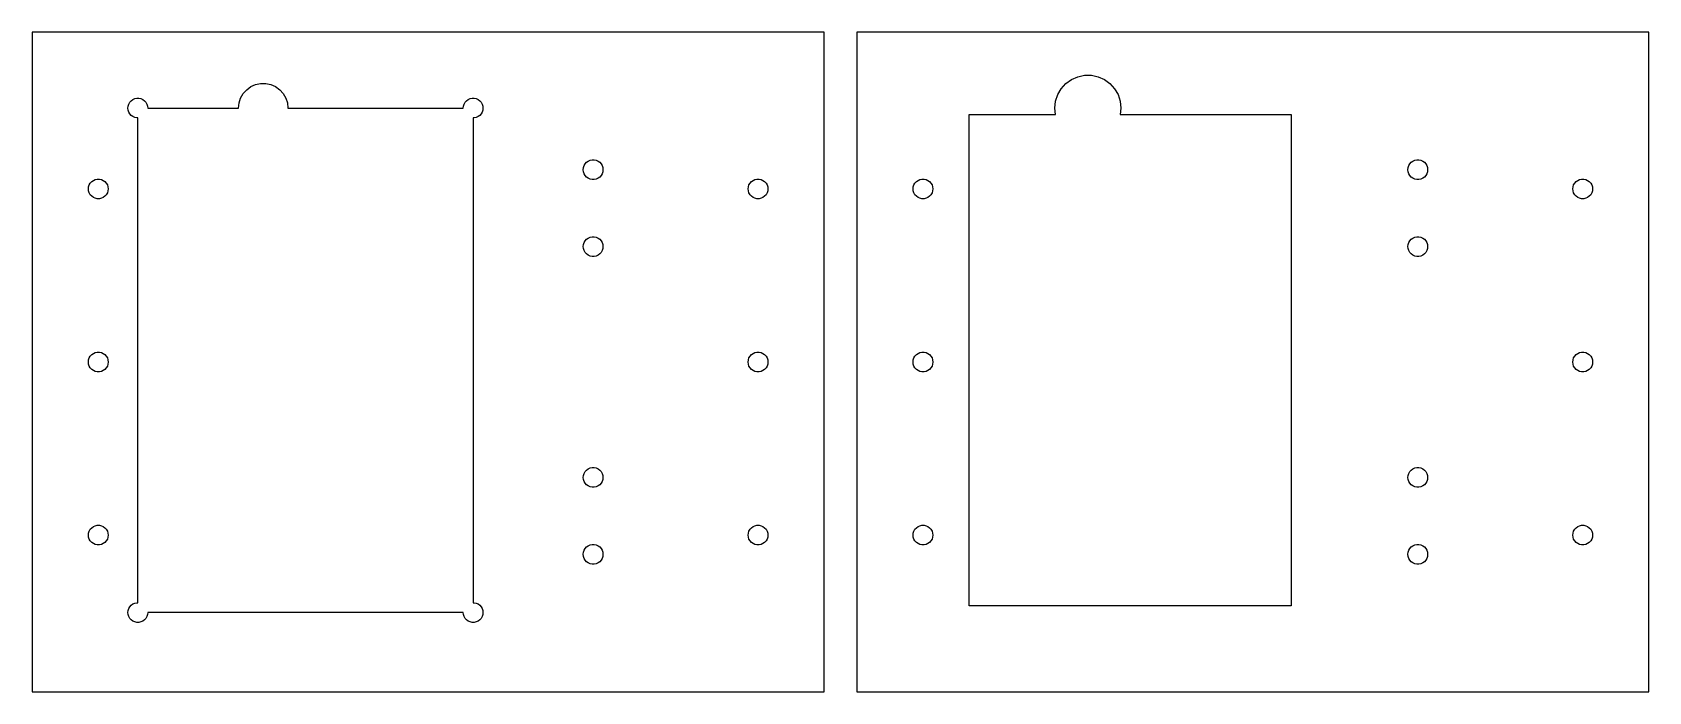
# Model space of a CAD drawing. Header units: metres. Extents: x 0 to 490, y 0 to 200.
import ezdxf

# ---------------------------------------------------------------- set-up
doc = ezdxf.new("R2010")
doc.units = ezdxf.units.M

msp = doc.modelspace()

# ---------------------------------------------------------------- linework, layer by layer
for p, q in [((240, 200), (0, 200)), ((0, 200), (0, 0)), ((240, 0), (240, 200)), ((490, 200), (250, 200)), ((250, 200), (250, 0)), ((490, 0), (490, 200)), ((315, 185.68), (316.91, 186.531)), ((316.91, 186.531), (318.955, 186.965)), ((318.955, 186.965), (321.045, 186.965)), ((321.045, 186.965), (323.09, 186.531)), ((323.09, 186.531), (325, 185.68)), ((63.1484, 180.071), (63.9324, 181.428)), ((63.9324, 181.428), (64.9815, 182.594)), ((64.9815, 182.594), (66.25, 183.515)), ((66.25, 183.515), (67.6824, 184.153)), ((67.6824, 184.153), (69.216, 184.479)), ((69.216, 184.479), (70.784, 184.479)), ((70.784, 184.479), (72.3176, 184.153)), ((72.3176, 184.153), (73.75, 183.515)), ((73.75, 183.515), (75.0185, 182.594)), ((75.0185, 182.594), (76.0676, 181.428)), ((76.0676, 181.428), (76.8516, 180.071)), ((310.865, 181.087), (311.91, 182.898)), ((311.91, 182.898), (313.309, 184.451)), ((313.309, 184.451), (315, 185.68)), ((325, 185.68), (326.691, 184.451)), ((326.691, 184.451), (328.09, 182.898)), ((328.09, 182.898), (329.135, 181.087)), ((29, 177.02), (29.0656, 177.644)), ((29.0656, 176.396), (29, 177.02)), ((29.0656, 177.644), (29.2594, 178.24)), ((29.2594, 178.24), (29.573, 178.783)), ((29.573, 178.783), (29.9926, 179.249)), ((29.9926, 179.249), (30.5, 179.618)), ((30.5, 179.618), (31.073, 179.873)), ((31.073, 179.873), (31.6864, 180.004)), ((31.6864, 180.004), (32.3136, 180.004)), ((32.3136, 180.004), (32.927, 179.873)), ((32.927, 179.873), (33.5, 179.618)), ((33.5, 179.618), (34.0074, 179.249)), ((34.0074, 179.249), (34.427, 178.783)), ((34.427, 178.783), (34.7406, 178.24)), ((34.7406, 178.24), (34.9344, 177.644)), ((34.9344, 177.644), (35, 177.02)), ((35, 177.02), (62.5, 177.02)), ((62.5, 177.02), (62.6639, 178.579)), ((62.6639, 178.579), (63.1484, 180.071)), ((76.8516, 180.071), (77.3361, 178.579)), ((77.3361, 178.579), (77.5, 177.02)), ((77.5, 177.02), (130.61, 177.02)), ((130.61, 177.02), (130.676, 177.644)), ((130.676, 177.644), (130.869, 178.24)), ((130.869, 178.24), (131.183, 178.783)), ((131.183, 178.783), (131.603, 179.249)), ((131.603, 179.249), (132.11, 179.618)), ((132.11, 179.618), (132.683, 179.873)), ((132.683, 179.873), (133.296, 180.004)), ((133.296, 180.004), (133.924, 180.004)), ((133.924, 180.004), (134.537, 179.873)), ((134.537, 179.873), (135.11, 179.618)), ((135.11, 179.618), (135.617, 179.249)), ((135.617, 179.249), (136.037, 178.783)), ((136.037, 178.783), (136.351, 178.24)), ((136.351, 178.24), (136.544, 177.644)), ((136.544, 177.644), (136.61, 177.02)), ((136.61, 177.02), (136.544, 176.396)), ((310, 177.02), (310.219, 179.099)), ((310.21, 175.02), (310, 177.02)), ((310.219, 179.099), (310.865, 181.087)), ((329.135, 181.087), (329.781, 179.099)), ((329.781, 179.099), (330, 177.02)), ((330, 177.02), (329.79, 175.02)), ((29.2594, 175.8), (29.0656, 176.396)), ((29.573, 175.257), (29.2594, 175.8)), ((29.9926, 174.791), (29.573, 175.257)), ((30.5, 174.422), (29.9926, 174.791)), ((31.073, 174.167), (30.5, 174.422)), ((31.6864, 174.036), (31.073, 174.167)), ((32, 174.036), (31.6864, 174.036)), ((32, 26.9836), (32, 174.036)), ((133.924, 174.036), (133.61, 174.036)), ((133.61, 174.036), (133.61, 26.9836)), ((134.537, 174.167), (133.924, 174.036)), ((135.11, 174.422), (134.537, 174.167)), ((135.617, 174.791), (135.11, 174.422)), ((136.037, 175.257), (135.617, 174.791)), ((136.351, 175.8), (136.037, 175.257)), ((136.544, 176.396), (136.351, 175.8)), ((284, 26), (284, 175.02)), ((284, 175.02), (310.21, 175.02)), ((329.79, 175.02), (381.61, 175.02)), ((381.61, 175.02), (381.61, 26)), ((167, 158.333), (167.066, 158.957)), ((167.066, 157.71), (167, 158.333)), ((167.066, 158.957), (167.259, 159.554)), ((167.259, 157.113), (167.066, 157.71)), ((167.259, 159.554), (167.573, 160.097)), ((167.573, 156.57), (167.259, 157.113)), ((167.573, 160.097), (167.993, 160.563)), ((167.993, 160.563), (168.5, 160.931)), ((168.5, 160.931), (169.073, 161.186)), ((169.073, 161.186), (169.686, 161.317)), ((169.686, 161.317), (170.314, 161.317)), ((170.314, 161.317), (170.927, 161.186)), ((170.927, 161.186), (171.5, 160.931)), ((171.5, 160.931), (172.007, 160.563)), ((172.007, 160.563), (172.427, 160.097)), ((172.427, 160.097), (172.741, 159.554)), ((172.741, 157.113), (172.427, 156.57)), ((172.741, 159.554), (172.934, 158.957)), ((172.934, 157.71), (172.741, 157.113)), ((172.934, 158.957), (173, 158.333)), ((173, 158.333), (172.934, 157.71)), ((417, 158.333), (417.066, 158.957)), ((417.066, 157.71), (417, 158.333)), ((417.066, 158.957), (417.259, 159.554)), ((417.259, 157.113), (417.066, 157.71)), ((417.259, 159.554), (417.573, 160.097)), ((417.573, 156.57), (417.259, 157.113)), ((417.573, 160.097), (417.993, 160.563)), ((417.993, 160.563), (418.5, 160.931)), ((418.5, 160.931), (419.073, 161.186)), ((419.073, 161.186), (419.686, 161.317)), ((419.686, 161.317), (420.314, 161.317)), ((420.314, 161.317), (420.927, 161.186)), ((420.927, 161.186), (421.5, 160.931)), ((421.5, 160.931), (422.007, 160.563)), ((422.007, 160.563), (422.427, 160.097)), ((422.427, 160.097), (422.741, 159.554)), ((422.741, 157.113), (422.427, 156.57)), ((422.741, 159.554), (422.934, 158.957)), ((422.934, 157.71), (422.741, 157.113)), ((422.934, 158.957), (423, 158.333)), ((423, 158.333), (422.934, 157.71)), ((17, 152.5), (17.0656, 153.124)), ((17.0656, 151.876), (17, 152.5)), ((17.0656, 153.124), (17.2594, 153.72)), ((17.2594, 153.72), (17.5729, 154.263)), ((17.5729, 154.263), (17.9926, 154.729)), ((17.9926, 154.729), (18.5, 155.098)), ((18.5, 155.098), (19.0729, 155.353)), ((19.0729, 155.353), (19.6864, 155.484)), ((19.6864, 155.484), (20.3136, 155.484)), ((20.3136, 155.484), (20.927, 155.353)), ((20.927, 155.353), (21.5, 155.098)), ((21.5, 155.098), (22.0074, 154.729)), ((22.0074, 154.729), (22.427, 154.263)), ((22.427, 154.263), (22.7406, 153.72)), ((22.7406, 153.72), (22.9344, 153.124)), ((22.9344, 153.124), (23, 152.5)), ((23, 152.5), (22.9344, 151.876)), ((167.993, 156.104), (167.573, 156.57)), ((168.5, 155.735), (167.993, 156.104)), ((169.073, 155.48), (168.5, 155.735)), ((169.686, 155.35), (169.073, 155.48)), ((170.314, 155.35), (169.686, 155.35)), ((170.927, 155.48), (170.314, 155.35)), ((171.5, 155.735), (170.927, 155.48)), ((172.007, 156.104), (171.5, 155.735)), ((172.427, 156.57), (172.007, 156.104)), ((217, 152.5), (217.066, 153.124)), ((217.066, 151.876), (217, 152.5)), ((217.066, 153.124), (217.259, 153.72)), ((217.259, 153.72), (217.573, 154.263)), ((217.573, 154.263), (217.993, 154.729)), ((217.993, 154.729), (218.5, 155.098)), ((218.5, 155.098), (219.073, 155.353)), ((219.073, 155.353), (219.686, 155.484)), ((219.686, 155.484), (220.314, 155.484)), ((220.314, 155.484), (220.927, 155.353)), ((220.927, 155.353), (221.5, 155.098)), ((221.5, 155.098), (222.007, 154.729)), ((222.007, 154.729), (222.427, 154.263)), ((222.427, 154.263), (222.741, 153.72)), ((222.741, 153.72), (222.934, 153.124)), ((222.934, 153.124), (223, 152.5)), ((223, 152.5), (222.934, 151.876)), ((267, 152.5), (267.066, 153.124)), ((267.066, 151.876), (267, 152.5)), ((267.066, 153.124), (267.259, 153.72)), ((267.259, 153.72), (267.573, 154.263)), ((267.573, 154.263), (267.993, 154.729)), ((267.993, 154.729), (268.5, 155.098)), ((268.5, 155.098), (269.073, 155.353)), ((269.073, 155.353), (269.686, 155.484)), ((269.686, 155.484), (270.314, 155.484)), ((270.314, 155.484), (270.927, 155.353)), ((270.927, 155.353), (271.5, 155.098)), ((271.5, 155.098), (272.007, 154.729)), ((272.007, 154.729), (272.427, 154.263)), ((272.427, 154.263), (272.741, 153.72)), ((272.741, 153.72), (272.934, 153.124)), ((272.934, 153.124), (273, 152.5)), ((273, 152.5), (272.934, 151.876)), ((417.993, 156.104), (417.573, 156.57)), ((418.5, 155.735), (417.993, 156.104)), ((419.073, 155.48), (418.5, 155.735)), ((419.686, 155.35), (419.073, 155.48)), ((420.314, 155.35), (419.686, 155.35)), ((420.927, 155.48), (420.314, 155.35)), ((421.5, 155.735), (420.927, 155.48)), ((422.007, 156.104), (421.5, 155.735)), ((422.427, 156.57), (422.007, 156.104)), ((467, 152.5), (467.066, 153.124)), ((467.066, 151.876), (467, 152.5)), ((467.066, 153.124), (467.259, 153.72)), ((467.259, 153.72), (467.573, 154.263)), ((467.573, 154.263), (467.993, 154.729)), ((467.993, 154.729), (468.5, 155.098)), ((468.5, 155.098), (469.073, 155.353)), ((469.073, 155.353), (469.686, 155.484)), ((469.686, 155.484), (470.314, 155.484)), ((470.314, 155.484), (470.927, 155.353)), ((470.927, 155.353), (471.5, 155.098)), ((471.5, 155.098), (472.007, 154.729)), ((472.007, 154.729), (472.427, 154.263)), ((472.427, 154.263), (472.741, 153.72)), ((472.741, 153.72), (472.934, 153.124)), ((472.934, 153.124), (473, 152.5)), ((473, 152.5), (472.934, 151.876)), ((17.2594, 151.28), (17.0656, 151.876)), ((17.5729, 150.737), (17.2594, 151.28)), ((17.9926, 150.271), (17.5729, 150.737)), ((18.5, 149.902), (17.9926, 150.271)), ((19.0729, 149.647), (18.5, 149.902)), ((19.6864, 149.516), (19.0729, 149.647)), ((20.3136, 149.516), (19.6864, 149.516)), ((20.927, 149.647), (20.3136, 149.516)), ((21.5, 149.902), (20.927, 149.647)), ((22.0074, 150.271), (21.5, 149.902)), ((22.427, 150.737), (22.0074, 150.271)), ((22.7406, 151.28), (22.427, 150.737)), ((22.9344, 151.876), (22.7406, 151.28)), ((217.259, 151.28), (217.066, 151.876)), ((217.573, 150.737), (217.259, 151.28)), ((217.993, 150.271), (217.573, 150.737)), ((218.5, 149.902), (217.993, 150.271)), ((219.073, 149.647), (218.5, 149.902)), ((219.686, 149.516), (219.073, 149.647)), ((220.314, 149.516), (219.686, 149.516)), ((220.927, 149.647), (220.314, 149.516)), ((221.5, 149.902), (220.927, 149.647)), ((222.007, 150.271), (221.5, 149.902)), ((222.427, 150.737), (222.007, 150.271)), ((222.741, 151.28), (222.427, 150.737)), ((222.934, 151.876), (222.741, 151.28)), ((267.259, 151.28), (267.066, 151.876)), ((267.573, 150.737), (267.259, 151.28)), ((267.993, 150.271), (267.573, 150.737)), ((268.5, 149.902), (267.993, 150.271)), ((269.073, 149.647), (268.5, 149.902)), ((269.686, 149.516), (269.073, 149.647)), ((270.314, 149.516), (269.686, 149.516)), ((270.927, 149.647), (270.314, 149.516)), ((271.5, 149.902), (270.927, 149.647)), ((272.007, 150.271), (271.5, 149.902)), ((272.427, 150.737), (272.007, 150.271)), ((272.741, 151.28), (272.427, 150.737)), ((272.934, 151.876), (272.741, 151.28)), ((467.259, 151.28), (467.066, 151.876)), ((467.573, 150.737), (467.259, 151.28)), ((467.993, 150.271), (467.573, 150.737)), ((468.5, 149.902), (467.993, 150.271)), ((469.073, 149.647), (468.5, 149.902)), ((469.686, 149.516), (469.073, 149.647)), ((470.314, 149.516), (469.686, 149.516)), ((470.927, 149.647), (470.314, 149.516)), ((471.5, 149.902), (470.927, 149.647)), ((472.007, 150.271), (471.5, 149.902)), ((472.427, 150.737), (472.007, 150.271)), ((472.741, 151.28), (472.427, 150.737)), ((472.934, 151.876), (472.741, 151.28)), ((167.573, 136.763), (167.993, 137.229)), ((167.993, 137.229), (168.5, 137.598)), ((168.5, 137.598), (169.073, 137.853)), ((169.073, 137.853), (169.686, 137.984)), ((169.686, 137.984), (170.314, 137.984)), ((170.314, 137.984), (170.927, 137.853)), ((170.927, 137.853), (171.5, 137.598)), ((171.5, 137.598), (172.007, 137.229)), ((172.007, 137.229), (172.427, 136.763)), ((417.573, 136.763), (417.993, 137.229)), ((417.993, 137.229), (418.5, 137.598)), ((418.5, 137.598), (419.073, 137.853)), ((419.073, 137.853), (419.686, 137.984)), ((419.686, 137.984), (420.314, 137.984)), ((420.314, 137.984), (420.927, 137.853)), ((420.927, 137.853), (421.5, 137.598)), ((421.5, 137.598), (422.007, 137.229)), ((422.007, 137.229), (422.427, 136.763)), ((167, 135), (167.066, 135.624)), ((167.066, 134.376), (167, 135)), ((167.066, 135.624), (167.259, 136.22)), ((167.259, 133.78), (167.066, 134.376)), ((167.259, 136.22), (167.573, 136.763)), ((167.573, 133.237), (167.259, 133.78)), ((167.993, 132.771), (167.573, 133.237)), ((168.5, 132.402), (167.993, 132.771)), ((169.073, 132.147), (168.5, 132.402)), ((171.5, 132.402), (170.927, 132.147)), ((172.007, 132.771), (171.5, 132.402)), ((172.427, 133.237), (172.007, 132.771)), ((172.427, 136.763), (172.741, 136.22)), ((172.741, 133.78), (172.427, 133.237)), ((172.741, 136.22), (172.934, 135.624)), ((172.934, 134.376), (172.741, 133.78)), ((172.934, 135.624), (173, 135)), ((173, 135), (172.934, 134.376)), ((417, 135), (417.066, 135.624)), ((417.066, 134.376), (417, 135)), ((417.066, 135.624), (417.259, 136.22)), ((417.259, 133.78), (417.066, 134.376)), ((417.259, 136.22), (417.573, 136.763)), ((417.573, 133.237), (417.259, 133.78)), ((417.993, 132.771), (417.573, 133.237)), ((418.5, 132.402), (417.993, 132.771)), ((419.073, 132.147), (418.5, 132.402)), ((421.5, 132.402), (420.927, 132.147)), ((422.007, 132.771), (421.5, 132.402)), ((422.427, 133.237), (422.007, 132.771)), ((422.427, 136.763), (422.741, 136.22)), ((422.741, 133.78), (422.427, 133.237)), ((422.741, 136.22), (422.934, 135.624)), ((422.934, 134.376), (422.741, 133.78)), ((422.934, 135.624), (423, 135)), ((423, 135), (422.934, 134.376)), ((169.686, 132.016), (169.073, 132.147)), ((170.314, 132.016), (169.686, 132.016)), ((170.927, 132.147), (170.314, 132.016)), ((419.686, 132.016), (419.073, 132.147)), ((420.314, 132.016), (419.686, 132.016)), ((420.927, 132.147), (420.314, 132.016)), ((19.0729, 102.853), (19.6864, 102.984)), ((19.6864, 102.984), (20.3136, 102.984)), ((20.3136, 102.984), (20.927, 102.853)), ((219.073, 102.853), (219.686, 102.984)), ((219.686, 102.984), (220.314, 102.984)), ((220.314, 102.984), (220.927, 102.853)), ((269.073, 102.853), (269.686, 102.984)), ((269.686, 102.984), (270.314, 102.984)), ((270.314, 102.984), (270.927, 102.853)), ((469.073, 102.853), (469.686, 102.984)), ((469.686, 102.984), (470.314, 102.984)), ((470.314, 102.984), (470.927, 102.853)), ((17, 100), (17.0656, 100.624)), ((17.0656, 99.3763), (17, 100)), ((17.0656, 100.624), (17.2594, 101.22)), ((17.2594, 98.7798), (17.0656, 99.3763)), ((17.2594, 101.22), (17.5729, 101.763)), ((17.5729, 98.2366), (17.2594, 98.7798)), ((17.5729, 101.763), (17.9926, 102.229)), ((17.9926, 97.7706), (17.5729, 98.2366)), ((17.9926, 102.229), (18.5, 102.598)), ((18.5, 102.598), (19.0729, 102.853)), ((20.927, 102.853), (21.5, 102.598)), ((21.5, 102.598), (22.0074, 102.229)), ((22.0074, 102.229), (22.427, 101.763)), ((22.427, 98.2366), (22.0074, 97.7706)), ((22.427, 101.763), (22.7406, 101.22)), ((22.7406, 98.7798), (22.427, 98.2366)), ((22.7406, 101.22), (22.9344, 100.624)), ((22.9344, 99.3763), (22.7406, 98.7798)), ((22.9344, 100.624), (23, 100)), ((23, 100), (22.9344, 99.3763)), ((217, 100), (217.066, 100.624)), ((217.066, 99.3763), (217, 100)), ((217.066, 100.624), (217.259, 101.22)), ((217.259, 98.7798), (217.066, 99.3763)), ((217.259, 101.22), (217.573, 101.763)), ((217.573, 98.2366), (217.259, 98.7798)), ((217.573, 101.763), (217.993, 102.229)), ((217.993, 97.7706), (217.573, 98.2366)), ((217.993, 102.229), (218.5, 102.598)), ((218.5, 102.598), (219.073, 102.853)), ((220.927, 102.853), (221.5, 102.598)), ((221.5, 102.598), (222.007, 102.229)), ((222.007, 102.229), (222.427, 101.763)), ((222.427, 98.2366), (222.007, 97.7706)), ((222.427, 101.763), (222.741, 101.22)), ((222.741, 98.7798), (222.427, 98.2366)), ((222.741, 101.22), (222.934, 100.624)), ((222.934, 99.3763), (222.741, 98.7798)), ((222.934, 100.624), (223, 100)), ((223, 100), (222.934, 99.3763)), ((267, 100), (267.066, 100.624)), ((267.066, 99.3763), (267, 100)), ((267.066, 100.624), (267.259, 101.22)), ((267.259, 98.7798), (267.066, 99.3763)), ((267.259, 101.22), (267.573, 101.763)), ((267.573, 98.2366), (267.259, 98.7798)), ((267.573, 101.763), (267.993, 102.229)), ((267.993, 97.7706), (267.573, 98.2366)), ((267.993, 102.229), (268.5, 102.598)), ((268.5, 102.598), (269.073, 102.853)), ((270.927, 102.853), (271.5, 102.598)), ((271.5, 102.598), (272.007, 102.229)), ((272.007, 102.229), (272.427, 101.763)), ((272.427, 98.2366), (272.007, 97.7706)), ((272.427, 101.763), (272.741, 101.22)), ((272.741, 98.7798), (272.427, 98.2366)), ((272.741, 101.22), (272.934, 100.624)), ((272.934, 99.3763), (272.741, 98.7798)), ((272.934, 100.624), (273, 100)), ((273, 100), (272.934, 99.3763)), ((467, 100), (467.066, 100.624)), ((467.066, 99.3763), (467, 100)), ((467.066, 100.624), (467.259, 101.22)), ((467.259, 98.7798), (467.066, 99.3763)), ((467.259, 101.22), (467.573, 101.763)), ((467.573, 98.2366), (467.259, 98.7798)), ((467.573, 101.763), (467.993, 102.229)), ((467.993, 97.7706), (467.573, 98.2366)), ((467.993, 102.229), (468.5, 102.598)), ((468.5, 102.598), (469.073, 102.853)), ((470.927, 102.853), (471.5, 102.598)), ((471.5, 102.598), (472.007, 102.229)), ((472.007, 102.229), (472.427, 101.763)), ((472.427, 98.2366), (472.007, 97.7706)), ((472.427, 101.763), (472.741, 101.22)), ((472.741, 98.7798), (472.427, 98.2366)), ((472.741, 101.22), (472.934, 100.624)), ((472.934, 99.3763), (472.741, 98.7798)), ((472.934, 100.624), (473, 100)), ((473, 100), (472.934, 99.3763)), ((18.5, 97.4019), (17.9926, 97.7706)), ((19.0729, 97.1468), (18.5, 97.4019)), ((19.6864, 97.0164), (19.0729, 97.1468)), ((20.3136, 97.0164), (19.6864, 97.0164)), ((20.927, 97.1468), (20.3136, 97.0164)), ((21.5, 97.4019), (20.927, 97.1468)), ((22.0074, 97.7706), (21.5, 97.4019)), ((218.5, 97.4019), (217.993, 97.7706)), ((219.073, 97.1468), (218.5, 97.4019)), ((219.686, 97.0164), (219.073, 97.1468)), ((220.314, 97.0164), (219.686, 97.0164)), ((220.927, 97.1468), (220.314, 97.0164)), ((221.5, 97.4019), (220.927, 97.1468)), ((222.007, 97.7706), (221.5, 97.4019)), ((268.5, 97.4019), (267.993, 97.7706)), ((269.073, 97.1468), (268.5, 97.4019)), ((269.686, 97.0164), (269.073, 97.1468)), ((270.314, 97.0164), (269.686, 97.0164)), ((270.927, 97.1468), (270.314, 97.0164)), ((271.5, 97.4019), (270.927, 97.1468)), ((272.007, 97.7706), (271.5, 97.4019)), ((468.5, 97.4019), (467.993, 97.7706)), ((469.073, 97.1468), (468.5, 97.4019)), ((469.686, 97.0164), (469.073, 97.1468)), ((470.314, 97.0164), (469.686, 97.0164)), ((470.927, 97.1468), (470.314, 97.0164)), ((471.5, 97.4019), (470.927, 97.1468)), ((472.007, 97.7706), (471.5, 97.4019)), ((167, 65), (167.066, 65.6237)), ((167.066, 64.3763), (167, 65)), ((167.066, 65.6237), (167.259, 66.2202)), ((167.259, 63.7798), (167.066, 64.3763)), ((167.259, 66.2202), (167.573, 66.7634)), ((167.573, 63.2366), (167.259, 63.7798)), ((167.573, 66.7634), (167.993, 67.2294)), ((167.993, 67.2294), (168.5, 67.5981)), ((168.5, 67.5981), (169.073, 67.8532)), ((169.073, 67.8532), (169.686, 67.9836)), ((169.686, 67.9836), (170.314, 67.9836)), ((170.314, 67.9836), (170.927, 67.8532)), ((170.927, 67.8532), (171.5, 67.5981)), ((171.5, 67.5981), (172.007, 67.2294)), ((172.007, 67.2294), (172.427, 66.7634)), ((172.427, 66.7634), (172.741, 66.2202)), ((172.741, 63.7798), (172.427, 63.2366)), ((172.741, 66.2202), (172.934, 65.6237)), ((172.934, 64.3763), (172.741, 63.7798)), ((172.934, 65.6237), (173, 65)), ((173, 65), (172.934, 64.3763)), ((417, 65), (417.066, 65.6237)), ((417.066, 64.3763), (417, 65)), ((417.066, 65.6237), (417.259, 66.2202)), ((417.259, 63.7798), (417.066, 64.3763)), ((417.259, 66.2202), (417.573, 66.7634)), ((417.573, 63.2366), (417.259, 63.7798)), ((417.573, 66.7634), (417.993, 67.2294)), ((417.993, 67.2294), (418.5, 67.5981)), ((418.5, 67.5981), (419.073, 67.8532)), ((419.073, 67.8532), (419.686, 67.9836)), ((419.686, 67.9836), (420.314, 67.9836)), ((420.314, 67.9836), (420.927, 67.8532)), ((420.927, 67.8532), (421.5, 67.5981)), ((421.5, 67.5981), (422.007, 67.2294)), ((422.007, 67.2294), (422.427, 66.7634)), ((422.427, 66.7634), (422.741, 66.2202)), ((422.741, 63.7798), (422.427, 63.2366)), ((422.741, 66.2202), (422.934, 65.6237)), ((422.934, 64.3763), (422.741, 63.7798)), ((422.934, 65.6237), (423, 65)), ((423, 65), (422.934, 64.3763)), ((167.993, 62.7706), (167.573, 63.2366)), ((168.5, 62.4019), (167.993, 62.7706)), ((169.073, 62.1468), (168.5, 62.4019)), ((169.686, 62.0164), (169.073, 62.1468)), ((170.314, 62.0164), (169.686, 62.0164)), ((170.927, 62.1468), (170.314, 62.0164)), ((171.5, 62.4019), (170.927, 62.1468)), ((172.007, 62.7706), (171.5, 62.4019)), ((172.427, 63.2366), (172.007, 62.7706)), ((417.993, 62.7706), (417.573, 63.2366)), ((418.5, 62.4019), (417.993, 62.7706)), ((419.073, 62.1468), (418.5, 62.4019)), ((419.686, 62.0164), (419.073, 62.1468)), ((420.314, 62.0164), (419.686, 62.0164)), ((420.927, 62.1468), (420.314, 62.0164)), ((421.5, 62.4019), (420.927, 62.1468)), ((422.007, 62.7706), (421.5, 62.4019)), ((422.427, 63.2366), (422.007, 62.7706)), ((17.2594, 48.7202), (17.5729, 49.2634)), ((17.5729, 49.2634), (17.9926, 49.7294)), ((17.9926, 49.7294), (18.5, 50.0981)), ((18.5, 50.0981), (19.0729, 50.3532)), ((19.0729, 50.3532), (19.6864, 50.4836)), ((19.6864, 50.4836), (20.3136, 50.4836)), ((20.3136, 50.4836), (20.927, 50.3532)), ((20.927, 50.3532), (21.5, 50.0981)), ((21.5, 50.0981), (22.0074, 49.7294)), ((22.0074, 49.7294), (22.427, 49.2634)), ((22.427, 49.2634), (22.7406, 48.7202)), ((217.259, 48.7202), (217.573, 49.2634)), ((217.573, 49.2634), (217.993, 49.7294)), ((217.993, 49.7294), (218.5, 50.0981)), ((218.5, 50.0981), (219.073, 50.3532)), ((219.073, 50.3532), (219.686, 50.4836)), ((219.686, 50.4836), (220.314, 50.4836)), ((220.314, 50.4836), (220.927, 50.3532)), ((220.927, 50.3532), (221.5, 50.0981)), ((221.5, 50.0981), (222.007, 49.7294)), ((222.007, 49.7294), (222.427, 49.2634)), ((222.427, 49.2634), (222.741, 48.7202)), ((267.259, 48.7202), (267.573, 49.2634)), ((267.573, 49.2634), (267.993, 49.7294)), ((267.993, 49.7294), (268.5, 50.0981)), ((268.5, 50.0981), (269.073, 50.3532)), ((269.073, 50.3532), (269.686, 50.4836)), ((269.686, 50.4836), (270.314, 50.4836)), ((270.314, 50.4836), (270.927, 50.3532)), ((270.927, 50.3532), (271.5, 50.0981)), ((271.5, 50.0981), (272.007, 49.7294)), ((272.007, 49.7294), (272.427, 49.2634)), ((272.427, 49.2634), (272.741, 48.7202)), ((467.259, 48.7202), (467.573, 49.2634)), ((467.573, 49.2634), (467.993, 49.7294)), ((467.993, 49.7294), (468.5, 50.0981)), ((468.5, 50.0981), (469.073, 50.3532)), ((469.073, 50.3532), (469.686, 50.4836)), ((469.686, 50.4836), (470.314, 50.4836)), ((470.314, 50.4836), (470.927, 50.3532)), ((470.927, 50.3532), (471.5, 50.0981)), ((471.5, 50.0981), (472.007, 49.7294)), ((472.007, 49.7294), (472.427, 49.2634)), ((472.427, 49.2634), (472.741, 48.7202)), ((17, 47.5), (17.0656, 48.1237)), ((17.0656, 46.8763), (17, 47.5)), ((17.0656, 48.1237), (17.2594, 48.7202)), ((17.2594, 46.2798), (17.0656, 46.8763)), ((17.5729, 45.7366), (17.2594, 46.2798)), ((17.9926, 45.2706), (17.5729, 45.7366)), ((18.5, 44.9019), (17.9926, 45.2706)), ((19.0729, 44.6468), (18.5, 44.9019)), ((19.6864, 44.5164), (19.0729, 44.6468)), ((20.3136, 44.5164), (19.6864, 44.5164)), ((20.927, 44.6468), (20.3136, 44.5164)), ((21.5, 44.9019), (20.927, 44.6468)), ((22.0074, 45.2706), (21.5, 44.9019)), ((22.427, 45.7366), (22.0074, 45.2706)), ((22.7406, 46.2798), (22.427, 45.7366)), ((22.7406, 48.7202), (22.9344, 48.1237)), ((22.9344, 46.8763), (22.7406, 46.2798)), ((22.9344, 48.1237), (23, 47.5)), ((23, 47.5), (22.9344, 46.8763)), ((167.993, 43.8961), (168.5, 44.2647)), ((168.5, 44.2647), (169.073, 44.5198)), ((169.073, 44.5198), (169.686, 44.6502)), ((169.686, 44.6502), (170.314, 44.6502)), ((170.314, 44.6502), (170.927, 44.5198)), ((170.927, 44.5198), (171.5, 44.2647)), ((171.5, 44.2647), (172.007, 43.8961)), ((217, 47.5), (217.066, 48.1237)), ((217.066, 46.8763), (217, 47.5)), ((217.066, 48.1237), (217.259, 48.7202)), ((217.259, 46.2798), (217.066, 46.8763)), ((217.573, 45.7366), (217.259, 46.2798)), ((217.993, 45.2706), (217.573, 45.7366)), ((218.5, 44.9019), (217.993, 45.2706)), ((219.073, 44.6468), (218.5, 44.9019)), ((219.686, 44.5164), (219.073, 44.6468)), ((220.314, 44.5164), (219.686, 44.5164)), ((220.927, 44.6468), (220.314, 44.5164)), ((221.5, 44.9019), (220.927, 44.6468)), ((222.007, 45.2706), (221.5, 44.9019)), ((222.427, 45.7366), (222.007, 45.2706)), ((222.741, 46.2798), (222.427, 45.7366)), ((222.741, 48.7202), (222.934, 48.1237)), ((222.934, 46.8763), (222.741, 46.2798)), ((222.934, 48.1237), (223, 47.5)), ((223, 47.5), (222.934, 46.8763)), ((267, 47.5), (267.066, 48.1237)), ((267.066, 46.8763), (267, 47.5)), ((267.066, 48.1237), (267.259, 48.7202)), ((267.259, 46.2798), (267.066, 46.8763)), ((267.573, 45.7366), (267.259, 46.2798)), ((267.993, 45.2706), (267.573, 45.7366)), ((268.5, 44.9019), (267.993, 45.2706)), ((269.073, 44.6468), (268.5, 44.9019)), ((269.686, 44.5164), (269.073, 44.6468)), ((270.314, 44.5164), (269.686, 44.5164)), ((270.927, 44.6468), (270.314, 44.5164)), ((271.5, 44.9019), (270.927, 44.6468)), ((272.007, 45.2706), (271.5, 44.9019)), ((272.427, 45.7366), (272.007, 45.2706)), ((272.741, 46.2798), (272.427, 45.7366)), ((272.741, 48.7202), (272.934, 48.1237)), ((272.934, 46.8763), (272.741, 46.2798)), ((272.934, 48.1237), (273, 47.5)), ((273, 47.5), (272.934, 46.8763)), ((417.993, 43.8961), (418.5, 44.2647)), ((418.5, 44.2647), (419.073, 44.5198)), ((419.073, 44.5198), (419.686, 44.6502)), ((419.686, 44.6502), (420.314, 44.6502)), ((420.314, 44.6502), (420.927, 44.5198)), ((420.927, 44.5198), (421.5, 44.2647)), ((421.5, 44.2647), (422.007, 43.8961)), ((467, 47.5), (467.066, 48.1237)), ((467.066, 46.8763), (467, 47.5)), ((467.066, 48.1237), (467.259, 48.7202)), ((467.259, 46.2798), (467.066, 46.8763)), ((467.573, 45.7366), (467.259, 46.2798)), ((467.993, 45.2706), (467.573, 45.7366)), ((468.5, 44.9019), (467.993, 45.2706)), ((469.073, 44.6468), (468.5, 44.9019)), ((469.686, 44.5164), (469.073, 44.6468)), ((470.314, 44.5164), (469.686, 44.5164)), ((470.927, 44.6468), (470.314, 44.5164)), ((471.5, 44.9019), (470.927, 44.6468)), ((472.007, 45.2706), (471.5, 44.9019)), ((472.427, 45.7366), (472.007, 45.2706)), ((472.741, 46.2798), (472.427, 45.7366)), ((472.741, 48.7202), (472.934, 48.1237)), ((472.934, 46.8763), (472.741, 46.2798)), ((472.934, 48.1237), (473, 47.5)), ((473, 47.5), (472.934, 46.8763)), ((167, 41.6667), (167.066, 42.2904)), ((167.066, 41.0429), (167, 41.6667)), ((167.066, 42.2904), (167.259, 42.8869)), ((167.259, 40.4464), (167.066, 41.0429)), ((167.259, 42.8869), (167.573, 43.43)), ((167.573, 39.9033), (167.259, 40.4464)), ((167.573, 43.43), (167.993, 43.8961)), ((167.993, 39.4372), (167.573, 39.9033)), ((168.5, 39.0686), (167.993, 39.4372)), ((172.007, 39.4372), (171.5, 39.0686)), ((172.007, 43.8961), (172.427, 43.43)), ((172.427, 39.9033), (172.007, 39.4372)), ((172.427, 43.43), (172.741, 42.8869)), ((172.741, 40.4464), (172.427, 39.9033)), ((172.741, 42.8869), (172.934, 42.2904)), ((172.934, 41.0429), (172.741, 40.4464)), ((172.934, 42.2904), (173, 41.6667)), ((173, 41.6667), (172.934, 41.0429)), ((417, 41.6667), (417.066, 42.2904)), ((417.066, 41.0429), (417, 41.6667)), ((417.066, 42.2904), (417.259, 42.8869)), ((417.259, 40.4464), (417.066, 41.0429)), ((417.259, 42.8869), (417.573, 43.43)), ((417.573, 39.9033), (417.259, 40.4464)), ((417.573, 43.43), (417.993, 43.8961)), ((417.993, 39.4372), (417.573, 39.9033)), ((418.5, 39.0686), (417.993, 39.4372)), ((422.007, 39.4372), (421.5, 39.0686)), ((422.007, 43.8961), (422.427, 43.43)), ((422.427, 39.9033), (422.007, 39.4372)), ((422.427, 43.43), (422.741, 42.8869)), ((422.741, 40.4464), (422.427, 39.9033)), ((422.741, 42.8869), (422.934, 42.2904)), ((422.934, 41.0429), (422.741, 40.4464)), ((422.934, 42.2904), (423, 41.6667)), ((423, 41.6667), (422.934, 41.0429)), ((169.073, 38.8135), (168.5, 39.0686)), ((169.686, 38.6831), (169.073, 38.8135)), ((170.314, 38.6831), (169.686, 38.6831)), ((170.927, 38.8135), (170.314, 38.6831)), ((171.5, 39.0686), (170.927, 38.8135)), ((419.073, 38.8135), (418.5, 39.0686)), ((419.686, 38.6831), (419.073, 38.8135)), ((420.314, 38.6831), (419.686, 38.6831)), ((420.927, 38.8135), (420.314, 38.6831)), ((421.5, 39.0686), (420.927, 38.8135)), ((29, 24), (29.0656, 24.6237)), ((29.0656, 24.6237), (29.2594, 25.2202)), ((29.2594, 25.2202), (29.573, 25.7634)), ((29.573, 25.7634), (29.9926, 26.2294)), ((29.9926, 26.2294), (30.5, 26.5981)), ((30.5, 26.5981), (31.073, 26.8532)), ((31.073, 26.8532), (31.6864, 26.9836)), ((31.6864, 26.9836), (32, 26.9836)), ((133.61, 26.9836), (133.924, 26.9836)), ((133.924, 26.9836), (134.537, 26.8532)), ((134.537, 26.8532), (135.11, 26.5981)), ((135.11, 26.5981), (135.617, 26.2294)), ((135.617, 26.2294), (136.037, 25.7634)), ((136.037, 25.7634), (136.351, 25.2202)), ((136.351, 25.2202), (136.544, 24.6237)), ((136.544, 24.6237), (136.61, 24)), ((381.61, 26), (284, 26)), ((29.0656, 23.3763), (29, 24)), ((29.2594, 22.7798), (29.0656, 23.3763)), ((29.573, 22.2366), (29.2594, 22.7798)), ((29.9926, 21.7706), (29.573, 22.2366)), ((30.5, 21.4019), (29.9926, 21.7706)), ((31.073, 21.1468), (30.5, 21.4019)), ((31.6864, 21.0164), (31.073, 21.1468)), ((32.3136, 21.0164), (31.6864, 21.0164)), ((32.927, 21.1468), (32.3136, 21.0164)), ((33.5, 21.4019), (32.927, 21.1468)), ((34.0074, 21.7706), (33.5, 21.4019)), ((34.427, 22.2366), (34.0074, 21.7706)), ((34.7406, 22.7798), (34.427, 22.2366)), ((34.9344, 23.3763), (34.7406, 22.7798)), ((35, 24), (34.9344, 23.3763)), ((130.61, 24), (35, 24)), ((130.676, 23.3763), (130.61, 24)), ((130.869, 22.7798), (130.676, 23.3763)), ((131.183, 22.2366), (130.869, 22.7798)), ((131.603, 21.7706), (131.183, 22.2366)), ((132.11, 21.4019), (131.603, 21.7706)), ((132.683, 21.1468), (132.11, 21.4019)), ((133.296, 21.0164), (132.683, 21.1468)), ((133.924, 21.0164), (133.296, 21.0164)), ((134.537, 21.1468), (133.924, 21.0164)), ((135.11, 21.4019), (134.537, 21.1468)), ((135.617, 21.7706), (135.11, 21.4019)), ((136.037, 22.2366), (135.617, 21.7706)), ((136.351, 22.7798), (136.037, 22.2366)), ((136.544, 23.3763), (136.351, 22.7798)), ((136.61, 24), (136.544, 23.3763)), ((0, 0), (240, 0)), ((250, 0), (490, 0))]:
    msp.add_line(p, q)

doc.saveas('drawing.dxf')
